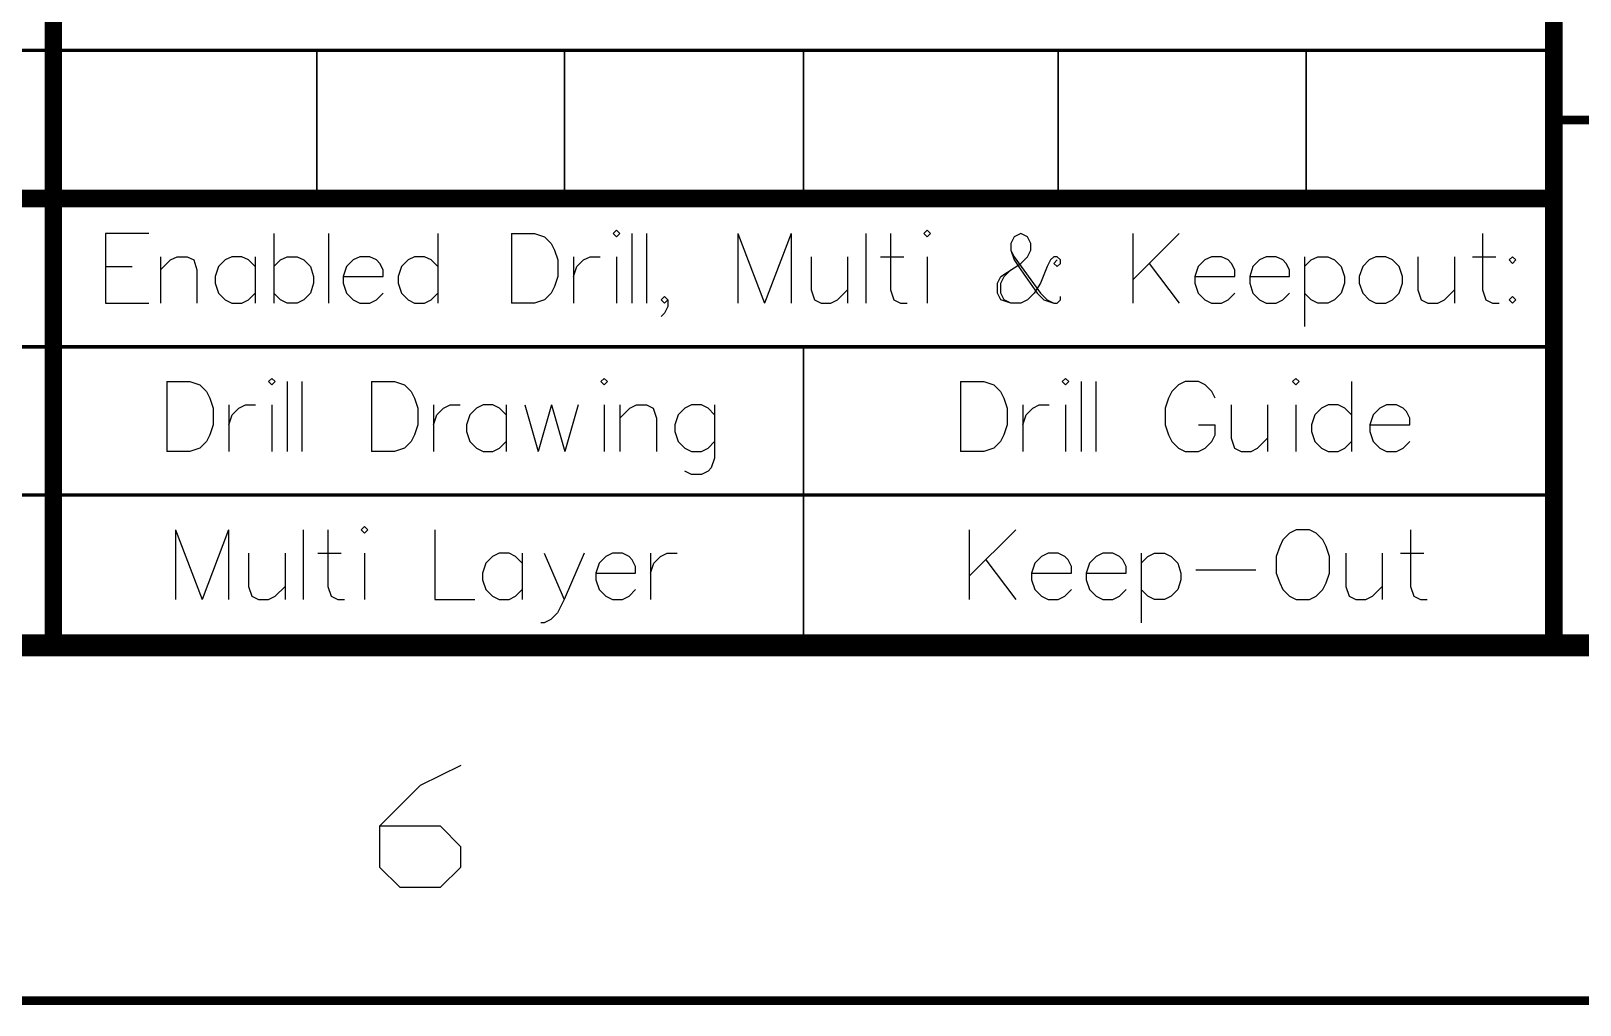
# Model space of a CAD drawing. Header units: millimetres. Extents: x 5 to 399, y 5 to 287.
# Drawn here: x 269.93 to 292.48, y 5.02 to 19.2 of the extents above; entities that cross this region are included whole.
import ezdxf

# ---------------------------------------------------------------- set-up
doc = ezdxf.new("R2010")
doc.units = ezdxf.units.MM
for name, color, linetype in [('DrillDrawing', 1, 'Continuous'), ('DrillGuide', 244, 'Continuous'), ('KeepOutLayer', 6, 'Continuous'), ('Mechanical15', 56, 'Continuous'), ('Mechanical16', 56, 'Continuous'), ('MultiLayer', 9, 'Continuous')]:
    doc.layers.add(name, color=color, linetype=linetype)

msp = doc.modelspace()

# ---------------------------------------------------------------- linework, layer by layer
at = {"layer": 'DrillDrawing'}
for p, q in [((271.907, 14.097), (271.907, 13.081)), ((271.907, 14.097), (272.246, 14.097)), ((272.246, 14.097), (272.391, 14.048)), ((272.391, 14.048), (272.487, 13.952)), ((273.436, 14.145), (273.387, 14.097)), ((273.387, 14.097), (273.436, 14.048)), ((273.484, 14.097), (273.436, 14.145)), ((273.436, 14.048), (273.484, 14.097)), ((273.663, 14.097), (273.663, 13.081)), ((273.876, 14.097), (273.876, 13.081)), ((274.887, 14.097), (274.887, 13.081)), ((274.887, 14.097), (275.225, 14.097)), ((275.225, 14.097), (275.37, 14.048)), ((275.37, 14.048), (275.467, 13.952)), ((278.277, 14.145), (278.229, 14.097)), ((278.229, 14.097), (278.277, 14.048)), ((278.326, 14.097), (278.277, 14.145)), ((278.277, 14.048), (278.326, 14.097)), ((272.487, 13.952), (272.536, 13.855)), ((272.536, 13.855), (272.584, 13.71)), ((272.812, 13.758), (272.812, 13.081)), ((272.957, 13.71), (273.053, 13.758)), ((273.053, 13.758), (273.198, 13.758)), ((273.436, 13.758), (273.436, 13.081)), ((275.467, 13.952), (275.515, 13.855)), ((275.515, 13.855), (275.564, 13.71)), ((275.791, 13.758), (275.791, 13.081)), ((275.936, 13.71), (276.033, 13.758)), ((276.033, 13.758), (276.178, 13.758)), ((276.512, 13.758), (276.415, 13.71)), ((276.657, 13.758), (276.512, 13.758)), ((276.754, 13.71), (276.657, 13.758)), ((276.85, 13.758), (276.85, 13.081)), ((277.121, 13.758), (277.315, 13.081)), ((277.508, 13.758), (277.315, 13.081)), ((277.508, 13.758), (277.702, 13.081)), ((277.895, 13.758), (277.702, 13.081)), ((278.277, 13.758), (278.277, 13.081)), ((278.505, 13.758), (278.505, 13.081)), ((278.65, 13.71), (278.747, 13.758)), ((278.747, 13.758), (278.892, 13.758)), ((278.892, 13.758), (278.988, 13.71)), ((279.545, 13.758), (279.448, 13.71)), ((279.69, 13.758), (279.545, 13.758)), ((279.787, 13.71), (279.69, 13.758)), ((279.883, 13.758), (279.883, 12.984)), ((272.584, 13.71), (272.584, 13.468)), ((272.812, 13.468), (272.86, 13.613)), ((272.86, 13.613), (272.957, 13.71)), ((275.564, 13.71), (275.564, 13.468)), ((275.791, 13.468), (275.84, 13.613)), ((275.84, 13.613), (275.936, 13.71)), ((276.318, 13.613), (276.27, 13.468)), ((276.415, 13.71), (276.318, 13.613)), ((276.85, 13.613), (276.754, 13.71)), ((278.505, 13.565), (278.65, 13.71)), ((278.988, 13.71), (279.037, 13.565)), ((279.037, 13.565), (279.037, 13.081)), ((279.351, 13.613), (279.303, 13.468)), ((279.448, 13.71), (279.351, 13.613)), ((279.883, 13.613), (279.787, 13.71)), ((272.536, 13.323), (272.487, 13.226)), ((272.584, 13.468), (272.536, 13.323)), ((275.515, 13.323), (275.467, 13.226)), ((275.564, 13.468), (275.515, 13.323)), ((276.27, 13.468), (276.27, 13.371)), ((276.27, 13.371), (276.318, 13.226)), ((279.303, 13.468), (279.303, 13.371)), ((279.303, 13.371), (279.351, 13.226)), ((272.246, 13.081), (271.907, 13.081)), ((272.391, 13.129), (272.246, 13.081)), ((272.487, 13.226), (272.391, 13.129)), ((275.225, 13.081), (274.887, 13.081)), ((275.37, 13.129), (275.225, 13.081)), ((275.467, 13.226), (275.37, 13.129)), ((276.318, 13.226), (276.415, 13.129)), ((276.415, 13.129), (276.512, 13.081)), ((276.512, 13.081), (276.657, 13.081)), ((276.657, 13.081), (276.754, 13.129)), ((276.754, 13.129), (276.85, 13.226)), ((279.351, 13.226), (279.448, 13.129)), ((279.448, 13.129), (279.545, 13.081)), ((279.545, 13.081), (279.69, 13.081)), ((279.69, 13.081), (279.787, 13.129)), ((279.787, 13.129), (279.883, 13.226)), ((279.883, 12.984), (279.835, 12.839)), ((279.545, 12.742), (279.448, 12.791)), ((279.69, 12.742), (279.545, 12.742)), ((279.787, 12.791), (279.69, 12.742)), ((279.835, 12.839), (279.787, 12.791))]:
    msp.add_line(p, q, dxfattribs=at)
at = {"layer": 'DrillGuide'}
for p, q in [((283.464, 14.097), (283.464, 13.081)), ((283.464, 14.097), (283.803, 14.097)), ((283.803, 14.097), (283.948, 14.048)), ((283.948, 14.048), (284.044, 13.952)), ((284.993, 14.145), (284.944, 14.097)), ((284.944, 14.097), (284.993, 14.048)), ((285.041, 14.097), (284.993, 14.145)), ((284.993, 14.048), (285.041, 14.097)), ((285.22, 14.097), (285.22, 13.081)), ((285.433, 14.097), (285.433, 13.081)), ((286.637, 14.048), (286.54, 13.952)), ((286.734, 14.097), (286.637, 14.048)), ((286.927, 14.097), (286.734, 14.097)), ((287.024, 14.048), (286.927, 14.097)), ((287.121, 13.952), (287.024, 14.048)), ((288.345, 14.145), (288.296, 14.097)), ((288.296, 14.097), (288.345, 14.048)), ((288.393, 14.097), (288.345, 14.145)), ((288.345, 14.048), (288.393, 14.097)), ((289.152, 14.097), (289.152, 13.081)), ((284.044, 13.952), (284.093, 13.855)), ((284.093, 13.855), (284.141, 13.71)), ((284.369, 13.758), (284.369, 13.081)), ((284.514, 13.71), (284.61, 13.758)), ((284.61, 13.758), (284.755, 13.758)), ((284.993, 13.758), (284.993, 13.081)), ((286.492, 13.855), (286.444, 13.71)), ((286.54, 13.952), (286.492, 13.855)), ((287.169, 13.855), (287.121, 13.952)), ((287.401, 13.758), (287.401, 13.274)), ((287.933, 13.758), (287.933, 13.081)), ((288.345, 13.758), (288.345, 13.081)), ((288.814, 13.758), (288.717, 13.71)), ((288.959, 13.758), (288.814, 13.758)), ((289.056, 13.71), (288.959, 13.758)), ((289.665, 13.758), (289.568, 13.71)), ((289.81, 13.758), (289.665, 13.758)), ((289.907, 13.71), (289.81, 13.758)), ((284.141, 13.71), (284.141, 13.468)), ((284.369, 13.468), (284.417, 13.613)), ((284.417, 13.613), (284.514, 13.71)), ((286.444, 13.71), (286.444, 13.468)), ((288.62, 13.613), (288.572, 13.468)), ((288.717, 13.71), (288.62, 13.613)), ((289.152, 13.613), (289.056, 13.71)), ((289.472, 13.613), (289.423, 13.468)), ((289.568, 13.71), (289.472, 13.613)), ((289.955, 13.661), (289.907, 13.71)), ((290.004, 13.565), (289.955, 13.661)), ((290.004, 13.468), (290.004, 13.565)), ((284.093, 13.323), (284.044, 13.226)), ((284.141, 13.468), (284.093, 13.323)), ((286.444, 13.468), (286.492, 13.323)), ((286.492, 13.323), (286.54, 13.226)), ((286.927, 13.468), (287.169, 13.468)), ((287.121, 13.226), (287.169, 13.323)), ((287.169, 13.323), (287.169, 13.468)), ((288.572, 13.468), (288.572, 13.371)), ((288.572, 13.371), (288.62, 13.226)), ((289.423, 13.468), (290.004, 13.468)), ((289.423, 13.468), (289.423, 13.371)), ((289.423, 13.371), (289.472, 13.226)), ((283.803, 13.081), (283.464, 13.081)), ((283.948, 13.129), (283.803, 13.081)), ((284.044, 13.226), (283.948, 13.129)), ((286.54, 13.226), (286.637, 13.129)), ((286.637, 13.129), (286.734, 13.081)), ((286.734, 13.081), (286.927, 13.081)), ((286.927, 13.081), (287.024, 13.129)), ((287.024, 13.129), (287.121, 13.226)), ((287.401, 13.274), (287.45, 13.129)), ((287.45, 13.129), (287.546, 13.081)), ((287.546, 13.081), (287.692, 13.081)), ((287.692, 13.081), (287.788, 13.129)), ((287.788, 13.129), (287.933, 13.274)), ((288.62, 13.226), (288.717, 13.129)), ((288.717, 13.129), (288.814, 13.081)), ((288.814, 13.081), (288.959, 13.081)), ((288.959, 13.081), (289.056, 13.129)), ((289.056, 13.129), (289.152, 13.226)), ((289.472, 13.226), (289.568, 13.129)), ((289.568, 13.129), (289.665, 13.081)), ((289.665, 13.081), (289.81, 13.081)), ((289.81, 13.081), (289.907, 13.129)), ((289.907, 13.129), (290.004, 13.226))]:
    msp.add_line(p, q, dxfattribs=at)
at = {"layer": 'KeepOutLayer'}
for p, q in [((283.591, 11.938), (283.591, 10.922)), ((284.268, 11.938), (283.591, 11.261)), ((288.157, 11.793), (288.109, 11.696)), ((288.254, 11.889), (288.157, 11.793)), ((288.351, 11.938), (288.254, 11.889)), ((288.544, 11.938), (288.351, 11.938)), ((288.641, 11.889), (288.544, 11.938)), ((288.738, 11.793), (288.641, 11.889)), ((288.786, 11.696), (288.738, 11.793)), ((290.015, 11.938), (290.015, 11.115)), ((283.833, 11.502), (284.268, 10.922)), ((284.641, 11.551), (284.544, 11.454)), ((284.737, 11.599), (284.641, 11.551)), ((284.882, 11.599), (284.737, 11.599)), ((284.979, 11.551), (284.882, 11.599)), ((285.028, 11.502), (284.979, 11.551)), ((285.076, 11.406), (285.028, 11.502)), ((285.439, 11.551), (285.342, 11.454)), ((285.535, 11.599), (285.439, 11.551)), ((285.681, 11.599), (285.535, 11.599)), ((285.777, 11.551), (285.681, 11.599)), ((285.826, 11.502), (285.777, 11.551)), ((285.874, 11.406), (285.826, 11.502)), ((286.092, 11.599), (286.092, 10.583)), ((286.092, 11.454), (286.188, 11.551)), ((286.188, 11.551), (286.285, 11.599)), ((286.285, 11.599), (286.43, 11.599)), ((286.43, 11.599), (286.527, 11.551)), ((286.527, 11.551), (286.624, 11.454)), ((288.109, 11.696), (288.06, 11.551)), ((288.06, 11.551), (288.06, 11.309)), ((288.834, 11.551), (288.786, 11.696)), ((288.834, 11.309), (288.834, 11.551)), ((289.071, 11.599), (289.071, 11.115)), ((289.603, 11.599), (289.603, 10.922)), ((289.869, 11.599), (290.208, 11.599)), ((284.544, 11.454), (284.496, 11.309)), ((284.496, 11.309), (285.076, 11.309)), ((284.496, 11.309), (284.496, 11.212)), ((285.076, 11.309), (285.076, 11.406)), ((285.342, 11.454), (285.294, 11.309)), ((285.294, 11.309), (285.874, 11.309)), ((285.294, 11.309), (285.294, 11.212)), ((285.874, 11.309), (285.874, 11.406)), ((286.624, 11.454), (286.672, 11.309)), ((286.672, 11.309), (286.672, 11.212)), ((286.89, 11.357), (287.761, 11.357)), ((288.06, 11.309), (288.109, 11.164)), ((288.786, 11.164), (288.834, 11.309)), ((284.496, 11.212), (284.544, 11.067)), ((284.544, 11.067), (284.641, 10.97)), ((284.979, 10.97), (285.076, 11.067)), ((285.294, 11.212), (285.342, 11.067)), ((285.342, 11.067), (285.439, 10.97)), ((285.777, 10.97), (285.874, 11.067)), ((286.188, 10.97), (286.092, 11.067)), ((286.624, 11.067), (286.527, 10.97)), ((286.672, 11.212), (286.624, 11.067)), ((288.109, 11.164), (288.157, 11.067)), ((288.157, 11.067), (288.254, 10.97)), ((288.641, 10.97), (288.738, 11.067)), ((288.738, 11.067), (288.786, 11.164)), ((289.071, 11.115), (289.12, 10.97)), ((289.458, 10.97), (289.603, 11.115)), ((290.015, 11.115), (290.063, 10.97)), ((284.641, 10.97), (284.737, 10.922)), ((284.737, 10.922), (284.882, 10.922)), ((284.882, 10.922), (284.979, 10.97)), ((285.439, 10.97), (285.535, 10.922)), ((285.535, 10.922), (285.681, 10.922)), ((285.681, 10.922), (285.777, 10.97)), ((286.285, 10.922), (286.188, 10.97)), ((286.43, 10.922), (286.285, 10.922)), ((286.527, 10.97), (286.43, 10.922)), ((288.254, 10.97), (288.351, 10.922)), ((288.351, 10.922), (288.544, 10.922)), ((288.544, 10.922), (288.641, 10.97)), ((289.12, 10.97), (289.216, 10.922)), ((289.216, 10.922), (289.362, 10.922)), ((289.362, 10.922), (289.458, 10.97)), ((290.063, 10.97), (290.16, 10.922)), ((290.16, 10.922), (290.256, 10.922))]:
    msp.add_line(p, q, dxfattribs=at)
at = {"layer": 'Mechanical15'}
for p, q in [((276.191, 8.508), (275.598, 8.212)), ((275.598, 8.212), (275.006, 7.62)), ((275.006, 7.62), (275.006, 7.027)), ((275.895, 7.62), (275.006, 7.62)), ((276.191, 7.323), (275.895, 7.62)), ((276.191, 7.027), (276.191, 7.323)), ((275.006, 7.027), (275.302, 6.731)), ((275.895, 6.731), (276.191, 7.027)), ((275.302, 6.731), (275.895, 6.731))]:
    msp.add_line(p, q, dxfattribs=at)
at = {"layer": 'Mechanical15', "const_width": 0.127}
for points in [[(10.16, 10.16), (393.7, 10.16)], [(243.84, 10.16), (279.4, 10.16)], [(5.08, 5.08), (398.78, 5.08)]]:
    msp.add_lwpolyline(points, dxfattribs=at)
at = {"layer": 'Mechanical15', "const_width": 0.0635}
msp.add_lwpolyline([(279.368, 10.16, 1), (279.432, 10.16, 1)], format="xyb", close=True, dxfattribs=at)
at = {"layer": 'Mechanical16'}
for p, q in [((271.647, 16.256), (271.018, 16.256)), ((271.018, 16.256), (271.018, 15.24)), ((273.466, 16.256), (273.466, 15.24)), ((274.264, 16.256), (274.264, 15.24)), ((275.855, 16.256), (275.855, 15.24)), ((276.924, 16.256), (276.924, 15.24)), ((276.924, 16.256), (277.263, 16.256)), ((277.263, 16.256), (277.408, 16.207)), ((278.453, 16.304), (278.404, 16.256)), ((278.404, 16.256), (278.453, 16.207)), ((278.501, 16.256), (278.453, 16.304)), ((278.453, 16.207), (278.501, 16.256)), ((278.68, 16.256), (278.68, 15.24)), ((278.893, 16.256), (278.893, 15.24)), ((280.223, 16.256), (280.223, 15.24)), ((280.223, 16.256), (280.61, 15.24)), ((280.997, 16.256), (280.61, 15.24)), ((280.997, 16.256), (280.997, 15.24)), ((282.085, 16.256), (282.085, 15.24)), ((282.443, 16.256), (282.443, 15.433)), ((282.975, 16.304), (282.927, 16.256)), ((282.927, 16.256), (282.975, 16.207)), ((283.024, 16.256), (282.975, 16.304)), ((282.975, 16.207), (283.024, 16.256)), ((284.339, 16.256), (284.243, 16.207)), ((284.436, 16.207), (284.339, 16.256)), ((285.969, 16.256), (285.969, 15.24)), ((286.647, 16.256), (285.969, 15.579)), ((291.063, 16.256), (291.063, 15.433)), ((277.408, 16.207), (277.504, 16.111)), ((277.504, 16.111), (277.553, 16.014)), ((277.553, 16.014), (277.601, 15.869)), ((284.243, 16.207), (284.194, 16.111)), ((284.194, 16.111), (284.194, 16.014)), ((284.194, 16.014), (284.243, 15.869)), ((284.194, 16.014), (284.243, 15.917)), ((284.484, 16.111), (284.436, 16.207)), ((284.436, 15.917), (284.484, 16.014)), ((284.484, 16.014), (284.484, 16.111)), ((271.816, 15.917), (271.816, 15.24)), ((271.816, 15.724), (271.961, 15.869)), ((271.961, 15.869), (272.058, 15.917)), ((272.058, 15.917), (272.203, 15.917)), ((272.203, 15.917), (272.3, 15.869)), ((272.3, 15.869), (272.348, 15.724)), ((272.759, 15.869), (272.663, 15.772)), ((272.856, 15.917), (272.759, 15.869)), ((273.001, 15.917), (272.856, 15.917)), ((273.098, 15.869), (273.001, 15.917)), ((273.195, 15.772), (273.098, 15.869)), ((273.195, 15.917), (273.195, 15.24)), ((273.466, 15.772), (273.562, 15.869)), ((273.562, 15.869), (273.659, 15.917)), ((273.659, 15.917), (273.804, 15.917)), ((273.804, 15.917), (273.901, 15.869)), ((273.901, 15.869), (273.998, 15.772)), ((274.622, 15.869), (274.525, 15.772)), ((274.718, 15.917), (274.622, 15.869)), ((274.863, 15.917), (274.718, 15.917)), ((274.96, 15.869), (274.863, 15.917)), ((275.009, 15.82), (274.96, 15.869)), ((275.057, 15.724), (275.009, 15.82)), ((275.42, 15.869), (275.323, 15.772)), ((275.516, 15.917), (275.42, 15.869)), ((275.662, 15.917), (275.516, 15.917)), ((275.758, 15.869), (275.662, 15.917)), ((275.855, 15.772), (275.758, 15.869)), ((277.601, 15.869), (277.601, 15.627)), ((277.829, 15.917), (277.829, 15.24)), ((277.877, 15.772), (277.974, 15.869)), ((277.974, 15.869), (278.07, 15.917)), ((278.07, 15.917), (278.216, 15.917)), ((278.453, 15.917), (278.453, 15.24)), ((281.287, 15.917), (281.287, 15.433)), ((281.819, 15.917), (281.819, 15.24)), ((282.298, 15.917), (282.637, 15.917)), ((282.975, 15.917), (282.975, 15.24)), ((284.049, 15.627), (284.339, 15.82)), ((284.243, 15.917), (284.629, 15.385)), ((284.243, 15.869), (284.339, 15.724)), ((284.339, 15.82), (284.436, 15.917)), ((284.775, 15.869), (284.726, 15.772)), ((284.823, 15.917), (284.775, 15.869)), ((284.871, 15.917), (284.823, 15.917)), ((284.871, 15.869), (284.823, 15.82)), ((284.823, 15.82), (284.871, 15.772)), ((284.92, 15.869), (284.871, 15.917)), ((284.871, 15.772), (284.92, 15.82)), ((284.92, 15.82), (284.92, 15.869)), ((286.211, 15.82), (286.647, 15.24)), ((287.019, 15.869), (286.922, 15.772)), ((287.116, 15.917), (287.019, 15.869)), ((287.261, 15.917), (287.116, 15.917)), ((287.358, 15.869), (287.261, 15.917)), ((287.406, 15.82), (287.358, 15.869)), ((287.454, 15.724), (287.406, 15.82)), ((287.817, 15.869), (287.72, 15.772)), ((287.914, 15.917), (287.817, 15.869)), ((288.059, 15.917), (287.914, 15.917)), ((288.156, 15.869), (288.059, 15.917)), ((288.204, 15.82), (288.156, 15.869)), ((288.252, 15.724), (288.204, 15.82)), ((288.47, 15.917), (288.47, 14.901)), ((288.47, 15.772), (288.567, 15.869)), ((288.567, 15.869), (288.664, 15.917)), ((288.664, 15.917), (288.809, 15.917)), ((288.809, 15.917), (288.905, 15.869)), ((288.905, 15.869), (289.002, 15.772)), ((289.413, 15.869), (289.317, 15.772)), ((289.51, 15.917), (289.413, 15.869)), ((289.655, 15.917), (289.51, 15.917)), ((289.752, 15.869), (289.655, 15.917)), ((289.849, 15.772), (289.752, 15.869)), ((290.12, 15.917), (290.12, 15.433)), ((290.652, 15.917), (290.652, 15.24)), ((290.918, 15.917), (291.256, 15.917)), ((291.498, 15.917), (291.45, 15.869)), ((291.45, 15.869), (291.498, 15.82)), ((291.546, 15.869), (291.498, 15.917)), ((291.498, 15.82), (291.546, 15.869)), ((271.018, 15.772), (271.405, 15.772)), ((272.348, 15.724), (272.348, 15.24)), ((272.663, 15.772), (272.614, 15.627)), ((272.614, 15.627), (272.614, 15.53)), ((273.998, 15.772), (274.046, 15.627)), ((274.046, 15.627), (274.046, 15.53)), ((274.525, 15.772), (274.476, 15.627)), ((274.476, 15.627), (275.057, 15.627)), ((274.476, 15.627), (274.476, 15.53)), ((275.057, 15.627), (275.057, 15.724)), ((275.323, 15.772), (275.275, 15.627)), ((275.275, 15.627), (275.275, 15.53)), ((277.601, 15.627), (277.553, 15.482)), ((277.829, 15.627), (277.877, 15.772)), ((284.001, 15.53), (284.049, 15.627)), ((284.049, 15.53), (284.097, 15.627)), ((284.097, 15.627), (284.194, 15.724)), ((284.339, 15.724), (284.581, 15.385)), ((284.726, 15.772), (284.629, 15.53)), ((286.922, 15.772), (286.874, 15.627)), ((286.874, 15.627), (287.454, 15.627)), ((286.874, 15.627), (286.874, 15.53)), ((287.454, 15.627), (287.454, 15.724)), ((287.72, 15.772), (287.672, 15.627)), ((287.672, 15.627), (288.252, 15.627)), ((287.672, 15.627), (287.672, 15.53)), ((288.252, 15.627), (288.252, 15.724)), ((289.002, 15.772), (289.051, 15.627)), ((289.051, 15.627), (289.051, 15.53)), ((289.317, 15.772), (289.268, 15.627)), ((289.268, 15.627), (289.268, 15.53)), ((289.897, 15.627), (289.849, 15.772)), ((289.897, 15.53), (289.897, 15.627)), ((272.614, 15.53), (272.663, 15.385)), ((272.663, 15.385), (272.759, 15.288)), ((273.098, 15.288), (273.195, 15.385)), ((273.562, 15.288), (273.466, 15.385)), ((273.998, 15.385), (273.901, 15.288)), ((274.046, 15.53), (273.998, 15.385)), ((274.476, 15.53), (274.525, 15.385)), ((274.525, 15.385), (274.622, 15.288)), ((274.96, 15.288), (275.057, 15.385)), ((275.275, 15.53), (275.323, 15.385)), ((275.323, 15.385), (275.42, 15.288)), ((275.758, 15.288), (275.855, 15.385)), ((277.504, 15.385), (277.408, 15.288)), ((277.553, 15.482), (277.504, 15.385)), ((279.106, 15.288), (279.154, 15.337)), ((279.154, 15.337), (279.202, 15.288)), ((281.287, 15.433), (281.335, 15.288)), ((281.674, 15.288), (281.819, 15.433)), ((282.443, 15.433), (282.491, 15.288)), ((284.001, 15.385), (284.001, 15.53)), ((284.049, 15.288), (284.001, 15.385)), ((284.049, 15.385), (284.049, 15.53)), ((284.097, 15.288), (284.049, 15.385)), ((284.533, 15.385), (284.436, 15.288)), ((284.629, 15.53), (284.533, 15.385)), ((284.581, 15.385), (284.678, 15.288)), ((284.629, 15.385), (284.726, 15.288)), ((284.92, 15.288), (284.92, 15.337)), ((286.874, 15.53), (286.922, 15.385)), ((286.922, 15.385), (287.019, 15.288)), ((287.358, 15.288), (287.454, 15.385)), ((287.672, 15.53), (287.72, 15.385)), ((287.72, 15.385), (287.817, 15.288)), ((288.156, 15.288), (288.252, 15.385)), ((288.567, 15.288), (288.47, 15.385)), ((289.002, 15.385), (288.905, 15.288)), ((289.051, 15.53), (289.002, 15.385)), ((289.268, 15.53), (289.317, 15.385)), ((289.317, 15.385), (289.413, 15.288)), ((289.752, 15.288), (289.849, 15.385)), ((289.849, 15.385), (289.897, 15.53)), ((290.12, 15.433), (290.168, 15.288)), ((290.506, 15.288), (290.652, 15.433)), ((291.063, 15.433), (291.111, 15.288)), ((291.498, 15.337), (291.45, 15.288)), ((291.546, 15.288), (291.498, 15.337)), ((271.018, 15.24), (271.647, 15.24)), ((272.759, 15.288), (272.856, 15.24)), ((272.856, 15.24), (273.001, 15.24)), ((273.001, 15.24), (273.098, 15.288)), ((273.659, 15.24), (273.562, 15.288)), ((273.804, 15.24), (273.659, 15.24)), ((273.901, 15.288), (273.804, 15.24)), ((274.622, 15.288), (274.718, 15.24)), ((274.718, 15.24), (274.863, 15.24)), ((274.863, 15.24), (274.96, 15.288)), ((275.42, 15.288), (275.516, 15.24)), ((275.516, 15.24), (275.662, 15.24)), ((275.662, 15.24), (275.758, 15.288)), ((277.263, 15.24), (276.924, 15.24)), ((277.408, 15.288), (277.263, 15.24)), ((279.154, 15.24), (279.106, 15.288)), ((279.202, 15.288), (279.154, 15.24)), ((279.202, 15.192), (279.154, 15.095)), ((279.202, 15.288), (279.202, 15.192)), ((281.335, 15.288), (281.432, 15.24)), ((281.432, 15.24), (281.577, 15.24)), ((281.577, 15.24), (281.674, 15.288)), ((282.491, 15.288), (282.588, 15.24)), ((282.588, 15.24), (282.685, 15.24)), ((284.194, 15.24), (284.049, 15.288)), ((284.194, 15.24), (284.097, 15.288)), ((284.339, 15.24), (284.194, 15.24)), ((284.436, 15.288), (284.339, 15.24)), ((284.678, 15.288), (284.823, 15.24)), ((284.726, 15.288), (284.823, 15.24)), ((284.823, 15.24), (284.871, 15.24)), ((284.871, 15.24), (284.92, 15.288)), ((287.019, 15.288), (287.116, 15.24)), ((287.116, 15.24), (287.261, 15.24)), ((287.261, 15.24), (287.358, 15.288)), ((287.817, 15.288), (287.914, 15.24)), ((287.914, 15.24), (288.059, 15.24)), ((288.059, 15.24), (288.156, 15.288)), ((288.664, 15.24), (288.567, 15.288)), ((288.809, 15.24), (288.664, 15.24)), ((288.905, 15.288), (288.809, 15.24)), ((289.413, 15.288), (289.51, 15.24)), ((289.51, 15.24), (289.655, 15.24)), ((289.655, 15.24), (289.752, 15.288)), ((290.168, 15.288), (290.265, 15.24)), ((290.265, 15.24), (290.41, 15.24)), ((290.41, 15.24), (290.506, 15.288)), ((291.111, 15.288), (291.208, 15.24)), ((291.208, 15.24), (291.305, 15.24)), ((291.45, 15.288), (291.498, 15.24)), ((291.498, 15.24), (291.546, 15.288)), ((279.154, 15.095), (279.106, 15.047))]:
    msp.add_line(p, q, dxfattribs=at)
for points, const_width in [([(292.1, 10.287), (292.1, 25.527)], 0.254), ([(270.256, 16.764), (270.256, 21.082)], 0.254), ([(248.92, 18.923), (292.1, 18.923)], 0.0508), ([(274.091, 16.764), (274.091, 18.923)], 0.0254), ([(277.698, 16.764), (277.698, 18.923)], 0.0254), ([(281.178, 16.764), (281.178, 18.923)], 0.0254), ([(284.886, 16.764), (284.886, 18.923)], 0.0254), ([(288.493, 16.764), (288.493, 18.923)], 0.0254), ([(292.1, 17.907), (393.7, 17.907)], 0.127), ([(248.92, 16.764), (292.1, 16.764)], 0.254), ([(270.256, 14.605), (270.256, 16.764)], 0.254), ([(270.256, 12.446), (270.256, 14.605)], 0.254), ([(248.92, 14.605), (270.256, 14.605)], 0.0508), ([(270.256, 14.605), (292.1, 14.605)], 0.0508), ([(281.178, 12.446), (281.178, 14.605)], 0.0254), ([(248.92, 12.446), (270.256, 12.446)], 0.0508), ([(270.256, 10.287), (270.256, 12.446)], 0.254), ([(270.256, 12.446), (292.1, 12.446)], 0.0508), ([(281.178, 10.287), (281.178, 12.446)], 0.0254), ([(248.92, 10.287), (393.7, 10.287)], 0.254), ([(279.4, 10.16), (393.7, 10.16)], 0.127)]:
    msp.add_lwpolyline(points, dxfattribs=dict(at, const_width=const_width))
for points, const_width in [([(292.087, 18.923, 1), (292.113, 18.923, 1)], 0.0254), ([(274.085, 18.923, 1), (274.098, 18.923, 1)], 0.0127), ([(277.692, 18.923, 1), (277.705, 18.923, 1)], 0.0127), ([(281.172, 18.923, 1), (281.184, 18.923, 1)], 0.0127), ([(284.88, 18.923, 1), (284.893, 18.923, 1)], 0.0127), ([(288.487, 18.923, 1), (288.5, 18.923, 1)], 0.0127), ([(292.068, 17.907, 1), (292.132, 17.907, 1)], 0.0635), ([(270.192, 16.764, 1), (270.32, 16.764, 1)], 0.127), ([(270.192, 16.764, 1), (270.32, 16.764, 1)], 0.127), ([(274.085, 16.764, 1), (274.098, 16.764, 1)], 0.0127), ([(277.692, 16.764, 1), (277.705, 16.764, 1)], 0.0127), ([(281.172, 16.764, 1), (281.184, 16.764, 1)], 0.0127), ([(284.88, 16.764, 1), (284.893, 16.764, 1)], 0.0127), ([(288.487, 16.764, 1), (288.5, 16.764, 1)], 0.0127), ([(292.036, 16.764, 1), (292.163, 16.764, 1)], 0.127), ([(270.192, 14.605, 1), (270.32, 14.605, 1)], 0.127), ([(270.192, 14.605, 1), (270.32, 14.605, 1)], 0.127), ([(270.243, 14.605, 1), (270.269, 14.605, 1)], 0.0254), ([(270.243, 14.605, 1), (270.269, 14.605, 1)], 0.0254), ([(281.172, 14.605, 1), (281.184, 14.605, 1)], 0.0127), ([(292.087, 14.605, 1), (292.113, 14.605, 1)], 0.0254), ([(270.192, 12.446, 1), (270.32, 12.446, 1)], 0.127), ([(270.192, 12.446, 1), (270.32, 12.446, 1)], 0.127), ([(270.243, 12.446, 1), (270.269, 12.446, 1)], 0.0254), ([(270.243, 12.446, 1), (270.269, 12.446, 1)], 0.0254), ([(281.172, 12.446, 1), (281.184, 12.446, 1)], 0.0127), ([(281.172, 12.446, 1), (281.184, 12.446, 1)], 0.0127), ([(292.087, 12.446, 1), (292.113, 12.446, 1)], 0.0254), ([(270.192, 10.287, 1), (270.32, 10.287, 1)], 0.127), ([(292.036, 10.287, 1), (292.163, 10.287, 1)], 0.127), ([(279.368, 10.16, 1), (279.432, 10.16, 1)], 0.0635), ([(281.172, 10.287, 1), (281.184, 10.287, 1)], 0.0127)]:
    msp.add_lwpolyline(points, format="xyb", close=True, dxfattribs=dict(at, const_width=const_width))
at = {"layer": 'MultiLayer'}
for p, q in [((274.786, 11.986), (274.738, 11.938)), ((274.835, 11.938), (274.786, 11.986)), ((272.034, 11.938), (272.034, 10.922)), ((272.034, 11.938), (272.421, 10.922)), ((272.808, 11.938), (272.421, 10.922)), ((272.808, 11.938), (272.808, 10.922)), ((273.896, 11.938), (273.896, 10.922)), ((274.254, 11.938), (274.254, 11.115)), ((274.738, 11.938), (274.786, 11.889)), ((274.786, 11.889), (274.835, 11.938)), ((275.812, 11.938), (275.812, 10.922)), ((273.098, 11.599), (273.098, 11.115)), ((273.63, 11.599), (273.63, 10.922)), ((274.109, 11.599), (274.448, 11.599)), ((274.786, 11.599), (274.786, 10.922)), ((276.649, 11.551), (276.552, 11.454)), ((276.745, 11.599), (276.649, 11.551)), ((276.89, 11.599), (276.745, 11.599)), ((276.987, 11.551), (276.89, 11.599)), ((277.084, 11.454), (276.987, 11.551)), ((277.084, 11.599), (277.084, 10.922)), ((277.403, 11.599), (277.693, 10.922)), ((277.984, 11.599), (277.693, 10.922)), ((278.298, 11.551), (278.201, 11.454)), ((278.395, 11.599), (278.298, 11.551)), ((278.54, 11.599), (278.395, 11.599)), ((278.637, 11.551), (278.54, 11.599)), ((278.685, 11.502), (278.637, 11.551)), ((278.733, 11.406), (278.685, 11.502)), ((278.951, 11.599), (278.951, 10.922)), ((278.999, 11.454), (279.096, 11.551)), ((279.096, 11.551), (279.193, 11.599)), ((279.193, 11.599), (279.338, 11.599)), ((276.552, 11.454), (276.503, 11.309)), ((276.503, 11.309), (276.503, 11.212)), ((278.201, 11.454), (278.153, 11.309)), ((278.153, 11.309), (278.733, 11.309)), ((278.153, 11.309), (278.153, 11.212)), ((278.733, 11.309), (278.733, 11.406)), ((278.951, 11.309), (278.999, 11.454)), ((273.098, 11.115), (273.147, 10.97)), ((273.485, 10.97), (273.63, 11.115)), ((274.254, 11.115), (274.303, 10.97)), ((276.503, 11.212), (276.552, 11.067)), ((276.552, 11.067), (276.649, 10.97)), ((276.987, 10.97), (277.084, 11.067)), ((278.153, 11.212), (278.201, 11.067)), ((278.201, 11.067), (278.298, 10.97)), ((278.637, 10.97), (278.733, 11.067)), ((273.147, 10.97), (273.243, 10.922)), ((273.243, 10.922), (273.388, 10.922)), ((273.388, 10.922), (273.485, 10.97)), ((274.303, 10.97), (274.399, 10.922)), ((274.399, 10.922), (274.496, 10.922)), ((275.812, 10.922), (276.392, 10.922)), ((276.649, 10.97), (276.745, 10.922)), ((276.745, 10.922), (276.89, 10.922)), ((276.89, 10.922), (276.987, 10.97)), ((277.693, 10.922), (277.597, 10.729)), ((278.298, 10.97), (278.395, 10.922)), ((278.395, 10.922), (278.54, 10.922)), ((278.54, 10.922), (278.637, 10.97)), ((277.5, 10.632), (277.403, 10.583)), ((277.597, 10.729), (277.5, 10.632)), ((277.403, 10.583), (277.355, 10.583))]:
    msp.add_line(p, q, dxfattribs=at)

doc.saveas('drawing.dxf')
